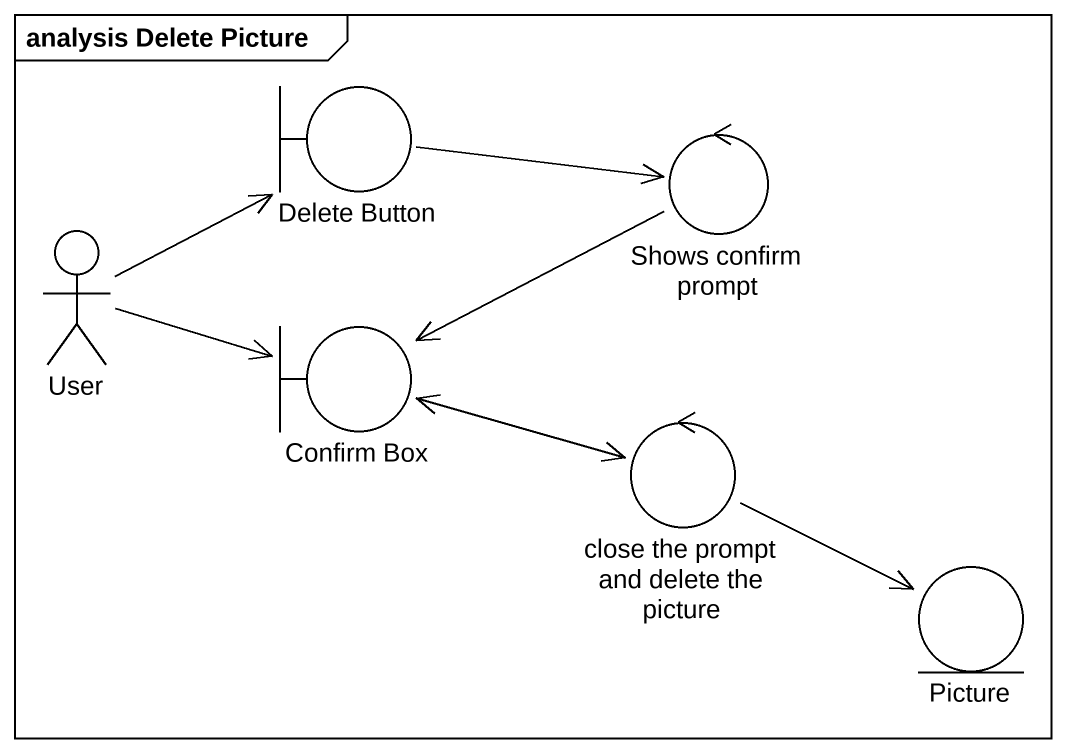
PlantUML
@startuml
mainframe analysis Delete Picture
boundary "Delete Button" as Delete_Button
control "Shows confirm prompt" as Shows_confirm_prompt
actor User
boundary "Confirm Box" as Confirm_Box
control "close the prompt and delete the picture" as close_the_prompt_and_delete
entity Picture
Delete_Button -right-> Shows_confirm_prompt
Shows_confirm_prompt -left-> Confirm_Box
User -up-> Delete_Button
User -right-> Confirm_Box
Confirm_Box -right-> close_the_prompt_and_delete
close_the_prompt_and_delete -left-> Confirm_Box
close_the_prompt_and_delete -right-> Picture
@enduml
